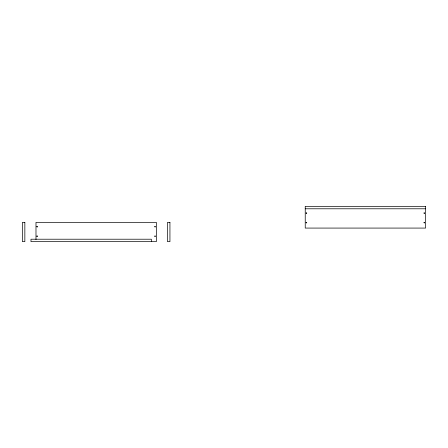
<?xml version="1.0" encoding="UTF-8"?>
<svg xmlns="http://www.w3.org/2000/svg" width="448" height="448" viewBox="0 0 448 448"><rect width="100%" height="100%" fill="white"/><g stroke="black" fill="none" stroke-linecap="round" stroke-linejoin="round"><path stroke-width="0.67" d="M305.234 208.785L425.6 208.785M151.351 241.662L151.351 239.215L30.979 239.215L30.979 241.662L156.352 241.662L156.352 222.37L35.986 222.37L35.986 239.596M36.814 226.61C37.313 228.166 38.024 225.512 36.814 226.61M36.814 236.124C37.313 237.675 38.024 235.021 36.814 236.124M154.739 226.61C155.238 228.166 155.949 225.512 154.739 226.61M154.739 236.124C155.238 237.675 155.949 235.021 154.739 236.124M306.062 213.024C306.561 214.581 307.272 211.926 306.062 213.024M306.062 222.538C306.561 224.095 307.272 221.435 306.062 222.538M423.982 213.024C424.48 214.581 425.197 211.926 423.982 213.024M423.982 222.538C424.48 224.095 425.197 221.435 423.982 222.538M425.6 206.338L305.234 206.338L305.234 228.077L425.6 228.077L425.6 206.338M24.847 222.37L22.4 222.37L22.4 241.662L24.847 241.662L24.847 222.37M169.938 222.37L167.49 222.37L167.49 241.662L169.938 241.662L169.938 222.37"/></g></svg>
